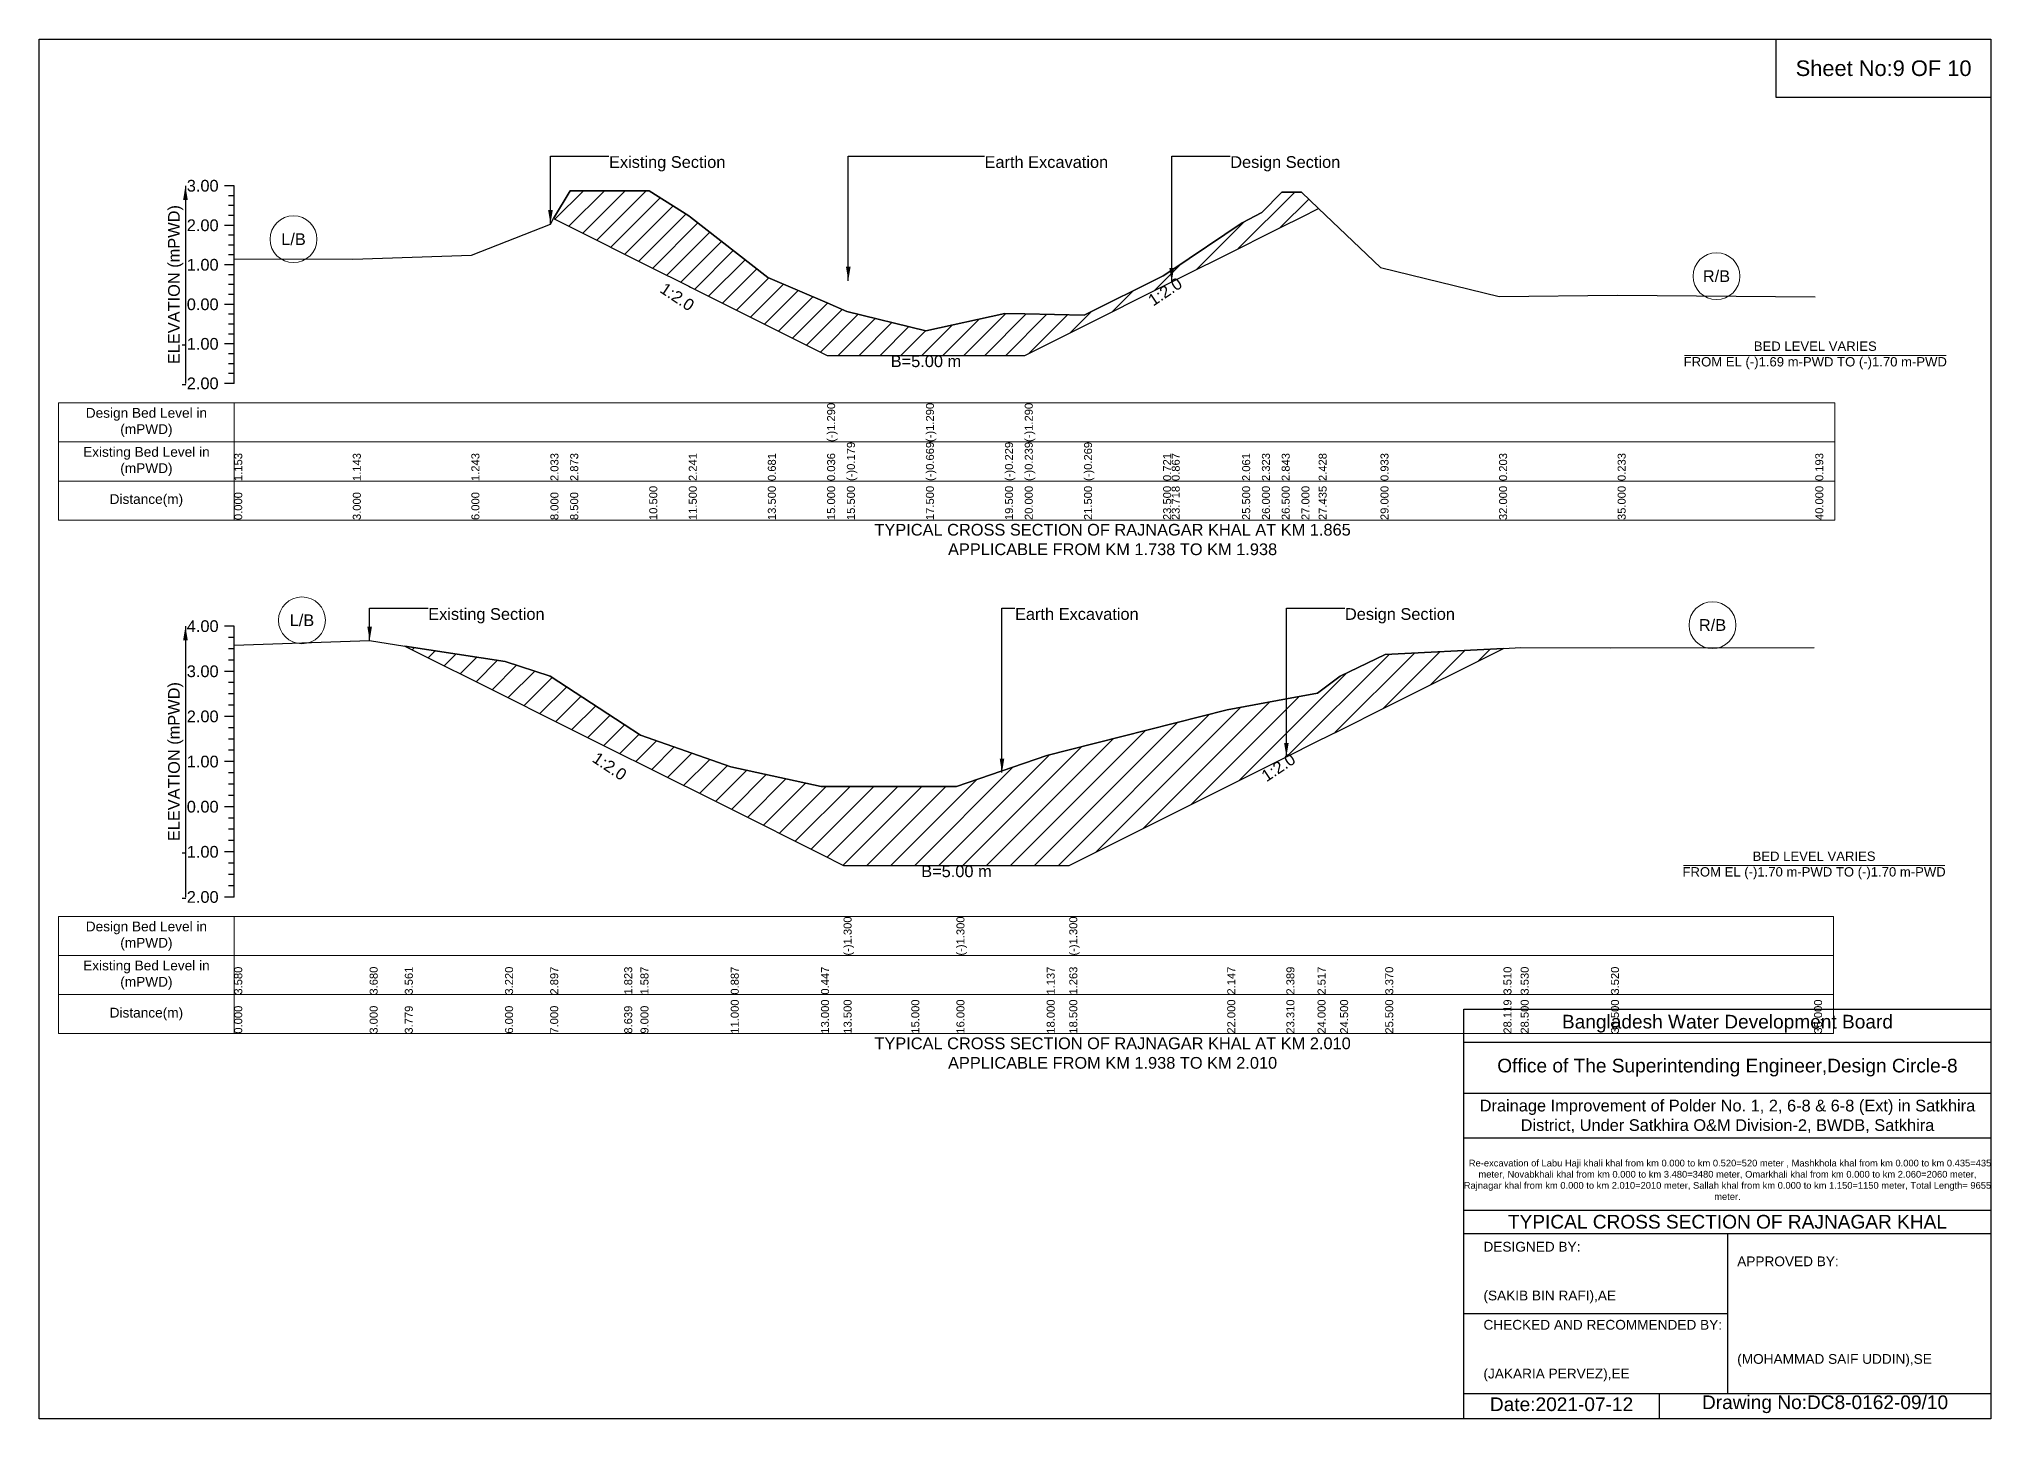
# Model space of a CAD drawing. Header units: inches. Extents: x 91000 to 648000, y -5656 to 141.
# Drawn here: x 550000 to 558000, y -5656 to 0 of the extents above; entities that cross this region are included whole.
import ezdxf

# ---------------------------------------------------------------- set-up
doc = ezdxf.new("R2010")
doc.units = ezdxf.units.IN
doc.header["$LTSCALE"] = 7
doc.header["$MEASUREMENT"] = 0
for name, color, linetype, lineweight in [('Cross section Data Border', 7, 'Continuous', 9), ('Cross Section Labels', 7, 'Continuous', 9), ('Existing_Bed_Level for Xsection', 7, 'Continuous', 25)]:
    doc.layers.add(name, color=color, linetype=linetype, lineweight=lineweight)
doc.styles.get("Standard").update_dxf_attribs({"font": 'arial.ttf'})
doc.dimstyles.get("Standard").update_dxf_attribs({"dimtxt": 0.18, "dimasz": 0.18, "dimexe": 0.18, "dimexo": 0.0625, "dimgap": 0.09, "dimtad": 0, "dimtih": 1, "dimtoh": 1, "dimdec": 4, "dimzin": 0, "dimdsep": 46, "dimtxsty": 'Standard', "dimcen": 0.09, "dimadec": 0, "dimazin": 0, "dimtfac": 1, "dimtdec": 4, "dimtofl": 0, "dimtmove": 0, "dimatfit": 3, "dimfxl": 1, "dimtolj": 1, "dimtzin": 0, "dimarcsym": 0})

msp = doc.modelspace()

# ---------------------------------------------------------------- hatches: boundary and pattern name
at = {"layer": 'Existing_Bed_Level for Xsection'}
h = msp.add_hatch(dxfattribs=at)
h.set_pattern_fill('ANSI31', color=256, scale=486, style=0)
h.paths.add_polyline_path([(552109.2, -736.2), (552177, -770.1), (552501, -932.1), (552663, -1013.1), (552669.6, -1016.4), (552987, -1175.1), (553230, -1296.6), (553311, -1296.6), (553635, -1296.6), (553959, -1296.6), (554040, -1296.6), (554283, -1175.1), (554607, -1013.1), (554642.2, -995.5), (554931, -851.1), (555012, -810.6), (555093, -770.1), (555174, -729.6), (555244.5, -694.4), (555174, -627.1), (555093, -627.1), (555012, -711.3), (554931, -753.7), (554642.2, -947.2), (554607, -970.8), (554283, -1131.2), (554040, -1126.3), (553959, -1124.7), (553635, -1196), (553311, -1116.6), (553230, -1081.8), (552987, -977.3), (552669.6, -729.7), (552663, -724.6), (552501, -622.2), (552177, -622.2)])
h = msp.add_hatch(dxfattribs=at)
h.set_pattern_fill('ANSI31', color=256, scale=555, style=0)
h.paths.add_polyline_path([(551499.1, -2488), (551910, -2693.4), (552095, -2785.9), (552398.3, -2937.6), (552465, -2970.9), (552835, -3155.9), (553205, -3340.9), (553297.5, -3387.2), (553575, -3387.2), (553760, -3387.2), (554130, -3387.2), (554222.5, -3387.2), (554870, -3063.4), (555112.3, -2942.3), (555240, -2878.4), (555332.5, -2832.2), (555517.5, -2739.7), (556002.1, -2497.4), (555517.5, -2523.2), (555332.5, -2610.8), (555240, -2681.1), (555112.3, -2704.7), (554870, -2749.5), (554222.5, -2913), (554130, -2936.3), (553760, -3064), (553575, -3064), (553297.5, -3064), (553205, -3064), (552835, -2982.6), (552465, -2853.1), (552398.3, -2809.4), (552095, -2610.8), (551910, -2551)])

# ---------------------------------------------------------------- linework, layer by layer
for points in [[(550000, 0), (558000, 0), (558000, -5656), (550000, -5656)], [(557120, 0), (558000, 0), (558000, -240), (557120, -240)]]:
    msp.add_lwpolyline(points, close=True)
for points in [[(555840, -5656), (555840, -3976), (558000, -3976)], [(555840, -4112), (558000, -4112)], [(555840, -4320), (558000, -4320)], [(555840, -4504), (558000, -4504)], [(555840, -4800), (558000, -4800)], [(555840, -4896), (558000, -4896)], [(556920, -4896), (556920, -5552)], [(555840, -5224), (556920, -5224)], [(555840, -5552), (558000, -5552)], [(556640, -5552), (556640, -5656)]]:
    msp.add_lwpolyline(points)
at = {"layer": 'Cross section Data Border'}
for points in [[(550080, -1491.6), (557360, -1491.6), (557360, -1971.6), (550080, -1971.6)], [(550080, -3596.7), (557355, -3596.7), (557355, -4076.7), (550080, -4076.7)]]:
    msp.add_lwpolyline(points, close=True, dxfattribs=at)
for points in [[(550800, -1491.6), (550800, -1971.6)], [(550080, -1651.6), (557360, -1651.6)], [(550080, -1811.6), (557360, -1811.6)], [(550800, -3596.7), (550800, -4076.7)], [(550080, -3756.7), (557355, -3756.7)], [(550080, -3916.7), (557355, -3916.7)]]:
    msp.add_lwpolyline(points, dxfattribs=at)
at = {"layer": 'Cross Section Labels'}
for points in [[(556744.2, -1296.6), (557815.8, -1296.6)], [(556739.2, -3387.2), (557810.8, -3387.2)]]:
    msp.add_lwpolyline(points, dxfattribs=at)
for centre in [(551043, -820.6), (556875, -972.1), (551077.5, -2382.6), (556858.8, -2402.1)]:
    msp.add_circle(centre, 96, dxfattribs=at)
at = {"layer": 'Existing_Bed_Level for Xsection'}
for points in [[(550800, -601.6), (550760, -601.6)], [(550800, -1411.6), (550800, -1249.6), (550800, -1087.6), (550800, -925.6), (550800, -763.6), (550800, -601.6)], [(550800, -900.8), (551286, -902.5), (551772, -886.3), (552096, -758.3), (552109.2, -736.2), (552177, -622.2), (552501, -622.2), (552663, -724.6), (552669.6, -729.7), (552987, -977.3), (553230, -1081.8), (553230, -1081.8), (553311, -1116.6), (553635, -1196), (553635, -1196), (553959, -1124.7), (554040, -1126.3), (554040, -1126.3), (554283, -1131.2), (554607, -970.8), (554642.2, -947.2), (554931, -753.7), (555012, -711.3), (555093, -627.1), (555174, -627.1), (555244.5, -694.4), (555498, -936.5), (555984, -1054.7), (556470, -1049.9), (557280, -1056.4)], [(550800, -642.1), (550776, -642.1)], [(550800, -682.6), (550776, -682.6)], [(550800, -763.6), (550760, -763.6)], [(550800, -723.1), (550776, -723.1)], [(550800, -804.1), (550776, -804.1)], [(550800, -844.6), (550776, -844.6)], [(550800, -925.6), (550760, -925.6)], [(550800, -885.1), (550776, -885.1)], [(550800, -966.1), (550776, -966.1)], [(550800, -1006.6), (550776, -1006.6)], [(550800, -1087.6), (550760, -1087.6)], [(550800, -1047.1), (550776, -1047.1)], [(550800, -1128.1), (550776, -1128.1)], [(550800, -1168.6), (550776, -1168.6)], [(550800, -1249.6), (550760, -1249.6)], [(550800, -1209.1), (550776, -1209.1)], [(550800, -1290.1), (550776, -1290.1)], [(550800, -1330.6), (550776, -1330.6)], [(550800, -1411.6), (550760, -1411.6)], [(550800, -1371.1), (550776, -1371.1)], [(550800, -2406.7), (550760, -2406.7)], [(550800, -2452.9), (550776, -2452.9)], [(550800, -3516.7), (550800, -3331.7), (550800, -3146.7), (550800, -2961.7), (550800, -2776.7), (550800, -2591.7), (550800, -2406.7)], [(550800, -2484.4), (551355, -2465.9), (551499.1, -2488), (551910, -2551), (552095, -2610.8), (552398.3, -2809.4), (552465, -2853.1), (552835, -2982.6), (553205, -3064), (553297.5, -3064), (553297.5, -3064), (553575, -3064), (553760, -3064), (553760, -3064), (554130, -2936.3), (554222.5, -2913), (554222.5, -2913), (554870, -2749.5), (555112.3, -2704.7), (555240, -2681.1), (555332.5, -2610.8), (555517.5, -2523.2), (556002.1, -2497.4), (556072.5, -2493.6), (556442.5, -2495.5), (557275, -2493.6)], [(550800, -2499.2), (550776, -2499.2)], [(550800, -2545.4), (550776, -2545.4)], [(550800, -2591.7), (550760, -2591.7)], [(550800, -2637.9), (550776, -2637.9)], [(550800, -2684.2), (550776, -2684.2)], [(550800, -2776.7), (550760, -2776.7)], [(550800, -2730.4), (550776, -2730.4)], [(550800, -2822.9), (550776, -2822.9)], [(550800, -2869.2), (550776, -2869.2)], [(550800, -2915.4), (550776, -2915.4)], [(550800, -2961.7), (550760, -2961.7)], [(550800, -3007.9), (550776, -3007.9)], [(550800, -3054.2), (550776, -3054.2)], [(550800, -3100.4), (550776, -3100.4)], [(550800, -3146.7), (550760, -3146.7)], [(550800, -3192.9), (550776, -3192.9)], [(550800, -3239.2), (550776, -3239.2)], [(550800, -3331.7), (550760, -3331.7)], [(550800, -3285.4), (550776, -3285.4)], [(550800, -3377.9), (550776, -3377.9)], [(550800, -3424.2), (550776, -3424.2)], [(550800, -3516.7), (550760, -3516.7)], [(550800, -3470.4), (550776, -3470.4)]]:
    msp.add_lwpolyline(points, dxfattribs=at)
for points in [[(552109.2, -736.2), (552177, -770.1), (552501, -932.1), (552663, -1013.1), (552669.6, -1016.4), (552987, -1175.1), (553230, -1296.6), (553230, -1296.6), (553311, -1296.6), (553635, -1296.6), (553635, -1296.6), (553959, -1296.6), (554040, -1296.6), (554040, -1296.6), (554283, -1175.1), (554607, -1013.1), (554642.2, -995.5), (554931, -851.1), (555012, -810.6), (555093, -770.1), (555174, -729.6), (555244.5, -694.4), (555244.5, -694.4), (555244.5, -694.4), (555174, -627.1), (555093, -627.1), (555012, -711.3), (554931, -753.7), (554642.2, -947.2), (554607, -970.8), (554283, -1131.2), (554040, -1126.3), (554040, -1126.3), (553959, -1124.7), (553635, -1196), (553635, -1196), (553311, -1116.6), (553230, -1081.8), (553230, -1081.8), (552987, -977.3), (552669.6, -729.7), (552663, -724.6), (552501, -622.2), (552177, -622.2)], [(551499.1, -2488), (551910, -2693.4), (552095, -2785.9), (552398.3, -2937.6), (552465, -2970.9), (552835, -3155.9), (553205, -3340.9), (553297.5, -3387.2), (553297.5, -3387.2), (553575, -3387.2), (553760, -3387.2), (553760, -3387.2), (554130, -3387.2), (554222.5, -3387.2), (554222.5, -3387.2), (554870, -3063.4), (555112.3, -2942.3), (555240, -2878.4), (555332.5, -2832.2), (555517.5, -2739.7), (556002.1, -2497.4), (556002.1, -2497.4), (556002.1, -2497.4), (555517.5, -2523.2), (555332.5, -2610.8), (555240, -2681.1), (555112.3, -2704.7), (554870, -2749.5), (554222.5, -2913), (554222.5, -2913), (554130, -2936.3), (553760, -3064), (553760, -3064), (553575, -3064), (553297.5, -3064), (553297.5, -3064), (553205, -3064), (552835, -2982.6), (552465, -2853.1), (552398.3, -2809.4), (552095, -2610.8), (551910, -2551)]]:
    msp.add_lwpolyline(points, close=True, dxfattribs=at)

# ---------------------------------------------------------------- texts
at = {"attachment_point": 5}
for s, insert, char_height in [('Sheet No:9 OF 10', (557560, -120), 64), ('Bangladesh Water Development Board', (556920, -4036), 56), ('Office of The Superintending Engineer,Design Circle-8', (556920, -4216), 56)]:
    msp.add_mtext(s, dxfattribs=dict(at, insert=insert, char_height=char_height))
for s, insert, char_height, width, attachment_point in [('Drainage Improvement of Polder No. 1, 2, 6-8 & 6-8 (Ext) in Satkhira District, Under Satkhira O&M Division-2, BWDB, Satkhira', (556920, -4416), 48, 2240, 5), ('  Re-excavation of Labu Haji khali khal from km 0.000 to km 0.520=520 meter , Mashkhola khal from km 0.000 to km 0.435=435 meter, Novabkhali khal from km 0.000 to km 3.480=3480 meter, Omarkhali khal from km 0.000 to km 2.060=2060 meter, Rajnagar khal from km 0.000 to km 2.010=2010 meter, Sallah khal from km 0.000 to km 1.150=1150 meter, Total Length= 9655 meter. ', (556920, -4676), 27.4148, 2160, 5), ('TYPICAL CROSS SECTION OF RAJNAGAR KHAL', (556920, -4848), 56, 2240, 5), ('DESIGNED BY:^J^J^J(SAKIB BIN RAFI),AE', (555920, -5056), 40, 1120, 4), ('APPROVED BY:^J^J^J^J^J^J(MOHAMMAD SAIF UDDIN),SE', (556960, -5216), 40, 1120, 4), ('CHECKED AND RECOMMENDED BY:^J^J^J(JAKARIA PERVEZ),EE', (555920, -5376), 40, 1120, 4), ('Date:2021-07-12', (556240, -5596), 56, 1120, 5), ('Drawing No:DC8-0162-09/10', (557320, -5596), 56, 1760, 5)]:
    msp.add_mtext(s, dxfattribs=dict(insert=insert, char_height=char_height, width=width, attachment_point=attachment_point))
at = {"layer": 'Cross section Data Border', "char_height": 40, "width": 640, "attachment_point": 5}
for s, insert in [('Design Bed Level in (mPWD)', (550440, -1571.6)), ('Existing Bed Level in (mPWD)', (550440, -1731.6)), ('Distance(m)', (550440, -1891.6)), ('Design Bed Level in (mPWD)', (550440, -3676.7)), ('Existing Bed Level in (mPWD)', (550440, -3836.7)), ('Distance(m)', (550440, -3996.7))]:
    msp.add_mtext(s, dxfattribs=dict(at, insert=insert))
at = {"layer": 'Cross Section Labels'}
for s, insert, char_height, attachment_point in [('Existing Section', (552336, -480.1), 48, 1), ('Earth Excavation', (553875, -480.1), 48, 1), ('Design Section', (554882.2, -480.1), 48, 1), ('L/B', (551043, -820.6), 48, 5), ('R/B', (556875, -972.1), 48, 5), ('BED LEVEL VARIES ^JFROM EL (-)1.69 m-PWD TO (-)1.70 m-PWD', (557280, -1296.6), 38.4, 5), ('B=5.00 m', (553635, -1296.6), 48, 2), ('TYPICAL CROSS SECTION OF RAJNAGAR KHAL AT KM 1.865^JAPPLICABLE FROM KM 1.738 TO KM 1.938', (554400, -2051.6), 48, 5), ('L/B', (551077.5, -2382.6), 48, 5), ('Existing Section', (551595, -2332.7), 48, 1), ('Earth Excavation', (554000, -2332.7), 48, 1), ('Design Section', (555352.3, -2332.7), 48, 1), ('R/B', (556858.8, -2402.1), 48, 5), ('BED LEVEL VARIES ^JFROM EL (-)1.70 m-PWD TO (-)1.70 m-PWD', (557275, -3387.2), 38.4, 5), ('B=5.00 m', (553760, -3387.2), 48, 2), ('TYPICAL CROSS SECTION OF RAJNAGAR KHAL AT KM 2.010^JAPPLICABLE FROM KM 1.938 TO KM 2.010', (554400, -4156.7), 48, 5)]:
    msp.add_mtext(s, dxfattribs=dict(at, insert=insert, char_height=char_height, attachment_point=attachment_point))
at = {"layer": 'Cross Section Labels', "char_height": 48, "attachment_point": 2}
for insert, rotation in [((552629.1, -1036.6), 326.30993), ((554601.7, -1015.7), 33.69007), ((552352, -2960.7), 326.30993), ((555066, -2965.4), 33.69007)]:
    msp.add_mtext('1:2.0', dxfattribs=dict(at, insert=insert, rotation=rotation))
at = {"layer": 'Existing_Bed_Level for Xsection', "char_height": 48, "attachment_point": 6}
for s, insert in [('3.00', (550736, -601.6)), ('2.00', (550736, -763.6)), ('1.00', (550736, -925.6)), ('0.00', (550736, -1087.6)), ('-1.00', (550736, -1249.6)), ('-2.00', (550736, -1411.6)), ('4.00', (550736, -2406.7)), ('3.00', (550736, -2591.7)), ('2.00', (550736, -2776.7)), ('1.00', (550736, -2961.7)), ('0.00', (550736, -3146.7)), ('-1.00', (550736, -3331.7)), ('-2.00', (550736, -3516.7))]:
    msp.add_mtext(s, dxfattribs=dict(at, insert=insert))
at = {"layer": 'Existing_Bed_Level for Xsection', "rotation": 90}
for s, insert, char_height, attachment_point in [('ELEVATION (mPWD)', (550560, -1006.6), 48, 5), ('(-)1.290', (553230, -1651.6), 32.8, 1), ('(-)1.290', (553635, -1651.6), 32.8, 1), ('(-)1.290', (554040, -1651.6), 32.8, 1), ('(-)0.179', (553311, -1811.6), 32.8, 1), ('(-)0.669', (553635, -1811.6), 32.8, 1), ('(-)0.229', (553959, -1811.6), 32.8, 1), ('(-)0.239', (554040, -1811.6), 32.8, 1), ('(-)0.269', (554283, -1811.6), 32.8, 1), ('1.153', (550800, -1811.6), 32.8, 1), ('1.143', (551286, -1811.6), 32.8, 1), ('1.243', (551772, -1811.6), 32.8, 1), ('2.033', (552096, -1811.6), 32.8, 1), ('2.873', (552177, -1811.6), 32.8, 1), ('2.241', (552663, -1811.6), 32.8, 1), ('0.681', (552987, -1811.6), 32.8, 1), ('0.036', (553230, -1811.6), 32.8, 1), ('0.721', (554607, -1811.6), 32.8, 1), ('0.867', (554642.2, -1811.6), 32.8, 1), ('2.061', (554931, -1811.6), 32.8, 1), ('2.323', (555012, -1811.6), 32.8, 1), ('2.843', (555093, -1811.6), 32.8, 1), ('2.428', (555244.5, -1811.6), 32.8, 1), ('0.933', (555498, -1811.6), 32.8, 1), ('0.203', (555984, -1811.6), 32.8, 1), ('0.233', (556470, -1811.6), 32.8, 1), ('0.193', (557280, -1811.6), 32.8, 1), ('10.500', (552501, -1971.6), 32.8, 1), ('11.500', (552663, -1971.6), 32.8, 1), ('13.500', (552987, -1971.6), 32.8, 1), ('15.000', (553230, -1971.6), 32.8, 1), ('15.500', (553311, -1971.6), 32.8, 1), ('17.500', (553635, -1971.6), 32.8, 1), ('19.500', (553959, -1971.6), 32.8, 1), ('20.000', (554040, -1971.6), 32.8, 1), ('21.500', (554283, -1971.6), 32.8, 1), ('23.500', (554607, -1971.6), 32.8, 1), ('23.718', (554642.2, -1971.6), 32.8, 1), ('25.500', (554931, -1971.6), 32.8, 1), ('26.000', (555012, -1971.6), 32.8, 1), ('26.500', (555093, -1971.6), 32.8, 1), ('27.000', (555174, -1971.6), 32.8, 1), ('27.435', (555244.5, -1971.6), 32.8, 1), ('29.000', (555498, -1971.6), 32.8, 1), ('32.000', (555984, -1971.6), 32.8, 1), ('35.000', (556470, -1971.6), 32.8, 1), ('40.000', (557280, -1971.6), 32.8, 1), ('0.000', (550800, -1971.6), 32.8, 1), ('3.000', (551286, -1971.6), 32.8, 1), ('6.000', (551772, -1971.6), 32.8, 1), ('8.000', (552096, -1971.6), 32.8, 1), ('8.500', (552177, -1971.6), 32.8, 1), ('ELEVATION (mPWD)', (550560, -2961.7), 48, 5), ('(-)1.300', (553297.5, -3756.7), 32.8, 1), ('(-)1.300', (553760, -3756.7), 32.8, 1), ('(-)1.300', (554222.5, -3756.7), 32.8, 1), ('3.580', (550800, -3916.7), 32.8, 1), ('3.680', (551355, -3916.7), 32.8, 1), ('3.561', (551499.1, -3916.7), 32.8, 1), ('3.220', (551910, -3916.7), 32.8, 1), ('2.897', (552095, -3916.7), 32.8, 1), ('1.823', (552398.3, -3916.7), 32.8, 1), ('1.587', (552465, -3916.7), 32.8, 1), ('0.887', (552835, -3916.7), 32.8, 1), ('0.447', (553205, -3916.7), 32.8, 1), ('1.137', (554130, -3916.7), 32.8, 1), ('1.263', (554222.5, -3916.7), 32.8, 1), ('2.147', (554870, -3916.7), 32.8, 1), ('2.389', (555112.3, -3916.7), 32.8, 1), ('2.517', (555240, -3916.7), 32.8, 1), ('3.370', (555517.5, -3916.7), 32.8, 1), ('3.510', (556002.1, -3916.7), 32.8, 1), ('3.530', (556072.5, -3916.7), 32.8, 1), ('3.520', (556442.5, -3916.7), 32.8, 1), ('0.000', (550800, -4076.7), 32.8, 1), ('3.000', (551355, -4076.7), 32.8, 1), ('3.779', (551499.1, -4076.7), 32.8, 1), ('6.000', (551910, -4076.7), 32.8, 1), ('7.000', (552095, -4076.7), 32.8, 1), ('8.639', (552398.3, -4076.7), 32.8, 1), ('9.000', (552465, -4076.7), 32.8, 1), ('11.000', (552835, -4076.7), 32.8, 1), ('13.000', (553205, -4076.7), 32.8, 1), ('13.500', (553297.5, -4076.7), 32.8, 1), ('15.000', (553575, -4076.7), 32.8, 1), ('16.000', (553760, -4076.7), 32.8, 1), ('18.000', (554130, -4076.7), 32.8, 1), ('18.500', (554222.5, -4076.7), 32.8, 1), ('22.000', (554870, -4076.7), 32.8, 1), ('23.310', (555112.3, -4076.7), 32.8, 1), ('24.000', (555240, -4076.7), 32.8, 1), ('24.500', (555332.5, -4076.7), 32.8, 1), ('25.500', (555517.5, -4076.7), 32.8, 1), ('28.119', (556002.1, -4076.7), 32.8, 1), ('28.500', (556072.5, -4076.7), 32.8, 1), ('30.500', (556442.5, -4076.7), 32.8, 1), ('35.000', (557275, -4076.7), 32.8, 1)]:
    msp.add_mtext(s, dxfattribs=dict(at, insert=insert, char_height=char_height, attachment_point=attachment_point))

# ---------------------------------------------------------------- leaders
at = {"layer": 'Cross Section Labels', "annotation_type": 0, "has_hookline": 1, "hookline_direction": 0}
for points, text_width in [([(552096, -758.3), (552096, -480.1), (552335.9, -480.1)], 467.2), ([(553316.7, -990.9), (553316.7, -480.1), (553874.9, -480.1)], 497), ([(554642.2, -995.5), (554642.2, -480.1), (554882.1, -480.1)], 441.2), ([(551355, -2465.9), (551355, -2332.7), (551594.9, -2332.7)], 467.2), ([(553946.7, -3006.9), (553946.7, -2332.7), (553999.9, -2332.7)], 497), ([(555112.3, -2942.3), (555112.3, -2332.7), (555352.2, -2332.7)], 441.2)]:
    msp.add_leader(points, dimstyle='Standard', override={"dimasz": 57.6}, dxfattribs=dict(at, text_width=text_width))
at = {"layer": 'Existing_Bed_Level for Xsection'}
for points in [[(550600, -601.6), (550600, -1411.6)], [(550600, -2406.7), (550600, -3516.7)]]:
    msp.add_leader(points, dimstyle='Standard', override={"dimasz": 57.6}, dxfattribs=at)

doc.saveas('drawing.dxf')
